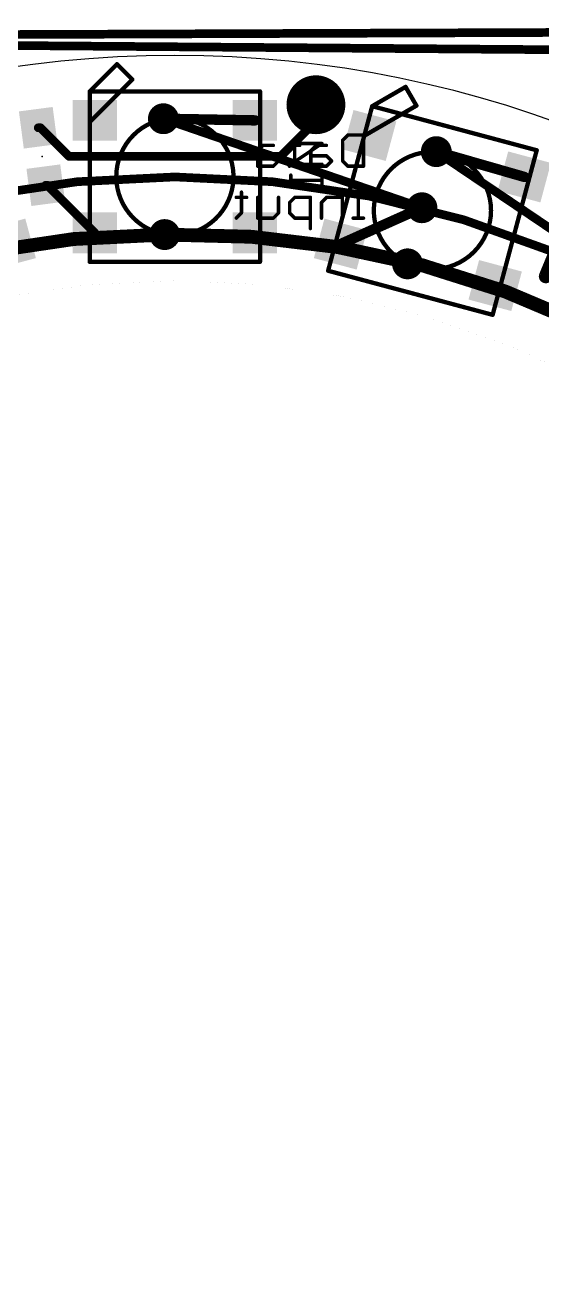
# Model space of a CAD drawing. Extents: x -33.4 to 34.4, y -34.2 to 33.7.
# Drawn here: x -4.4 to 10.77, y -3.23 to 33.66 of the extents above; entities that cross this region are included whole.
import ezdxf

# ---------------------------------------------------------------- set-up
doc = ezdxf.new("R2010")
doc.units = 0
for name, color, linetype in [('1', 22, 'CONTINUOUS'), ('16', 175, 'CONTINUOUS'), ('17', 82, 'CONTINUOUS'), ('18', 82, 'CONTINUOUS'), ('20', 7, 'CONTINUOUS'), ('21', 2, 'CONTINUOUS'), ('22', 6, 'CONTINUOUS'), ('23', 7, 'CONTINUOUS')]:
    doc.layers.add(name, color=color, linetype=linetype)

# ---------------------------------------------------------------- blocks, each defined once
blk = doc.blocks.new('ROUNDP')
at = {"const_width": 0.5}
blk.add_lwpolyline([(0, -0.25, 1), (0, 0.25, 1), (0, -0.25)], format="xyb", dxfattribs=at)
blk = doc.blocks.new('RECT')
blk.add_solid([(-0.5, -0.5), (0.5, -0.5), (-0.5, 0.5), (0.5, 0.5)])
blk = doc.blocks.new('ROUNDV')
at = {"const_width": 0.5}
blk.add_lwpolyline([(0, -0.25, 1), (0, 0.25, 1), (0, -0.25)], format="xyb", dxfattribs=at)

msp = doc.modelspace()

# ---------------------------------------------------------------- linework, layer by layer
at = {"layer": '1'}
for points, const_width in [([(32.766, 32.766), (-33.02, 33.274)], 0.254), ([(4, 31.178), (4.1402, 31.3182)], 0.254), ([(2.35, 30.86), (-0.3371, 30.9082)], 0.3048), ([(4, 30.7), (4, 31.178)], 0.254), ([(-4.0109, 30.6427), (-3.9427, 30.6427)], 0.254), ([(-3.9427, 30.6427), (-3.1, 29.8)], 0.254), ([(3.1, 29.8), (4, 30.7)], 0.254), ([(-3.1, 29.8), (3.1, 29.8)], 0.254), ([(10.257, 29.2001), (7.6738, 29.9423)], 0.3048), ([(-3.7891, 28.9573), (-3.7473, 28.9573)], 0.254), ([(-3.7473, 28.9573), (-2.35, 27.56)], 0.254), ([(4.8631, 27.229), (7.252, 28.2956)], 0.3048), ([(10.8867, 26.2827), (11.1783, 26.9865)], 0.4064)]:
    msp.add_lwpolyline(points, dxfattribs=dict(at, const_width=const_width))
for points, const_width in [([(4.1851, 31.2733, 1), (4.0953, 31.3631)], 0.127), ([(-0.3357, 30.9844, 1), (-0.3384, 30.8321)], 0.1524), ([(2.3486, 30.7838, 1), (2.3514, 30.9362)], 0.1524), ([(4.0635, 31.178, 1), (3.9365, 31.178)], 0.127), ([(3.9551, 31.2229, 1), (4.0449, 31.1331)], 0.127), ([(-4.0109, 30.7062, 1), (-4.0109, 30.5792)], 0.127), ([(-3.8978, 30.6876, 1), (-3.9876, 30.5978)], 0.127), ([(-3.9427, 30.5792, 1), (-3.9427, 30.7062)], 0.127), ([(3.9365, 30.7, 1), (4.0635, 30.7)], 0.127), ([(4.0449, 30.6551, 1), (3.9551, 30.7449)], 0.127), ([(-3.1, 29.8635, 1), (-3.1, 29.7365)], 0.127), ([(-3.1449, 29.7551, 1), (-3.0551, 29.8449)], 0.127), ([(3.0551, 29.8449, 1), (3.1449, 29.7551)], 0.127), ([(3.1, 29.7365, 1), (3.1, 29.8635)], 0.127), ([(7.6949, 30.0155, 1), (7.6528, 29.869)], 0.1524), ([(0, 29.2, 1), (0, -29.2)], 0.254), ([(29.2, 0, 0.4142), (0, 29.2)], 0.254), ([(0, 29.2635, 1), (0, 29.1365)], 0.127), ([(0, 29.1365, 1), (0, 29.2635)], 0.127), ([(10.236, 29.1269, 1), (10.2781, 29.2734)], 0.1524), ([(-3.7891, 29.0208, 1), (-3.7891, 28.8938)], 0.127), ([(-3.7024, 29.0022, 1), (-3.7922, 28.9124)], 0.127), ([(-3.7473, 28.8938, 1), (-3.7473, 29.0208)], 0.127), ([(7.283, 28.226, 1), (7.2209, 28.3652)], 0.1524), ([(-2.3949, 27.5151, 1), (-2.3051, 27.6049)], 0.127), ([(4.832, 27.2986, 1), (4.8941, 27.1594)], 0.1524), ([(10.7928, 26.3215, 1), (10.9806, 26.2438)], 0.2032), ([(0, -29.2, 0.4142), (29.2, 0)], 0.254)]:
    msp.add_lwpolyline(points, format="xyb", dxfattribs=dict(at, const_width=const_width))
at = {"layer": '16', "const_width": 0.254}
for points in [[(34.29, 33.528), (-32.512, 33.274)], [(-0.3371, 30.9082), (7.252, 28.2956)], [(7.6738, 29.9423), (14.3281, 25.4544)]]:
    msp.add_lwpolyline(points, dxfattribs=at)
at = {"layer": '16'}
for points, const_width in [([(-0.3164, 30.9683, 1), (-0.3577, 30.8482)], 0.127), ([(7.7094, 29.9949, 1), (7.6383, 29.8896)], 0.127), ([(7.2313, 28.2356, 1), (7.2726, 28.3556)], 0.127), ([(-0.3, 27.5085, 0.4142), (-27.5085, 0.3)], 0.4064), ([(27.5085, 0.3, 0.4206), (-0.3001, 27.5079)], 0.4064), ([(-0.3023, 27.6095, 1), (-0.2978, 27.4063)], 0.2032), ([(-0.3, 27.4069, 1), (-0.3, 27.6101)], 0.2032), ([(-27.5085, -0.3, 0.4142), (-0.3, -27.5085)], 0.4064), ([(0.3, -27.5085, 0.4142), (27.5085, -0.3)], 0.4064)]:
    msp.add_lwpolyline(points, format="xyb", dxfattribs=dict(at, const_width=const_width))
at = {"layer": '20', "const_width": 0.0003}
msp.add_lwpolyline([(0, -26.162, 1), (0, 26.162, 1), (0, -26.162)], format="xyb", dxfattribs=at)
at = {"layer": '20'}
for start, end in [(90, 180), (0, 90), (180, 270), (270, 0)]:
    msp.add_arc((0, 0), 32.766, start, end, dxfattribs=at)
at = {"layer": '21'}
for points, const_width in [([(-1.7, 32.51), (-2.5, 31.71)], 0.127), ([(-1.25, 32.06), (-1.7, 32.51)], 0.127), ([(-1.6, 31.71), (-1.25, 32.06)], 0.127), ([(-2.5, 30.81), (-2.5, 31.71)], 0.127), ([(-2.5, 31.71), (-1.6, 31.71)], 0.127), ([(-2.5, 30.81), (-1.6, 31.71)], 0.127), ([(-1.6, 31.71), (2.5, 31.71)], 0.127), ([(2.5, 31.71), (2.5, 26.71)], 0.127), ([(6.7721, 31.8421), (5.7923, 31.2764)], 0.127), ([(7.0903, 31.291), (6.7721, 31.8421)], 0.127), ([(6.6616, 31.0435), (7.0903, 31.291)], 0.127), ([(5.5594, 30.4071), (5.7923, 31.2764)], 0.127), ([(5.5594, 30.4071), (6.6616, 31.0435)], 0.127), ([(5.7923, 31.2764), (6.6616, 31.0435)], 0.127), ([(6.6616, 31.0435), (10.6219, 29.9823)], 0.127), ([(-2.5, 26.71), (-2.5, 30.81)], 0.127), ([(4.4982, 26.4468), (5.5594, 30.4071)], 0.127), ([(3.4028, 29.5699), (4.318, 30.18)], 0.1016), ([(4.318, 30.18), (3.4028, 30.18)], 0.1016), ([(10.6219, 29.9823), (9.3278, 25.1527)], 0.127), ([(4.318, 29.5699), (3.4028, 29.5699)], 0.1016), ([(3.4028, 28.9462), (3.4028, 29.2513)], 0.1016), ([(4.318, 29.0987), (3.4028, 29.0987)], 0.1016), ([(4.318, 28.9462), (4.318, 29.2513)], 0.1016), ([(2.5, 26.71), (-2.5, 26.71)], 0.127), ([(9.3278, 25.1527), (4.4982, 26.4468)], 0.127)]:
    msp.add_lwpolyline(points, dxfattribs=dict(at, const_width=const_width))
for points, const_width in [([(-1.6775, 32.5325, 1), (-1.7225, 32.4875)], 0.0635), ([(-1.6775, 32.4875, 1), (-1.7225, 32.5325)], 0.0635), ([(-1.2275, 32.0375, 1), (-1.2725, 32.0825)], 0.0635), ([(-1.2725, 32.0375, 1), (-1.2275, 32.0825)], 0.0635), ([(-2.4682, 31.71, 1), (-2.5318, 31.71)], 0.0635), ([(-2.5225, 31.7325, 1), (-2.4775, 31.6875)], 0.0635), ([(-2.5, 31.7417, 1), (-2.5, 31.6783)], 0.0635), ([(-1.6225, 31.7325, 1), (-1.5775, 31.6875)], 0.0635), ([(-1.6, 31.7417, 1), (-1.6, 31.6783)], 0.0635), ([(-1.5775, 31.6875, 1), (-1.6225, 31.7325)], 0.0635), ([(-1.6, 31.6783, 1), (-1.6, 31.7417)], 0.0635), ([(2.5318, 31.71, 1), (2.4682, 31.71)], 0.0635), ([(2.5, 31.6783, 1), (2.5, 31.7417)], 0.0635), ([(6.7996, 31.858, 1), (6.7446, 31.8262)], 0.0635), ([(6.788, 31.8146, 1), (6.7562, 31.8696)], 0.0635), ([(7.1062, 31.2635, 1), (7.0744, 31.3185)], 0.0635), ([(0, 27.4895, 1), (0, 30.9305, 1), (0, 27.4895)], 0.127), ([(5.8005, 31.3071, 1), (5.7841, 31.2458)], 0.0635), ([(5.7764, 31.3039, 1), (5.8082, 31.2489)], 0.0635), ([(5.823, 31.2682, 1), (5.7616, 31.2847)], 0.0635), ([(6.6698, 31.0742, 1), (6.6534, 31.0128)], 0.0635), ([(6.6457, 31.071, 1), (6.6775, 31.016)], 0.0635), ([(6.6775, 31.016, 1), (6.6457, 31.071)], 0.0635), ([(6.6534, 31.0128, 1), (6.6698, 31.0742)], 0.0635), ([(7.0628, 31.2751, 1), (7.1178, 31.3069)], 0.0635), ([(-2.4682, 30.81, 1), (-2.5318, 30.81)], 0.0635), ([(-2.5225, 30.8325, 1), (-2.4775, 30.7875)], 0.0635), ([(-2.5318, 30.81, 1), (-2.4682, 30.81)], 0.0635), ([(5.5435, 30.4346, 1), (5.5752, 30.3796)], 0.0635), ([(5.5287, 30.4153, 1), (5.59, 30.3989)], 0.0635), ([(5.59, 30.3989, 1), (5.5287, 30.4153)], 0.0635), ([(3.4028, 30.2054, 1), (3.4028, 30.1546)], 0.0508), ([(4.3321, 30.1589, 1), (4.3039, 30.2011)], 0.0508), ([(4.318, 30.1546, 1), (4.318, 30.2054)], 0.0508), ([(7.5601, 26.4941, 1), (7.5601, 29.935, 1), (7.5601, 26.4941)], 0.127), ([(10.6526, 29.9741, 1), (10.5912, 29.9906)], 0.0635), ([(10.6137, 29.9517, 1), (10.6301, 30.013)], 0.0635), ([(3.4028, 29.5953, 1), (3.4028, 29.5445)], 0.0508), ([(3.3887, 29.591, 1), (3.4169, 29.5487)], 0.0508), ([(4.318, 29.5445, 1), (4.318, 29.5953)], 0.0508), ([(3.4282, 29.2513, 1), (3.3774, 29.2513)], 0.0508), ([(3.4028, 29.1241, 1), (3.4028, 29.0733)], 0.0508), ([(4.3434, 29.2513, 1), (4.2926, 29.2513)], 0.0508), ([(4.318, 29.0733, 1), (4.318, 29.1241)], 0.0508), ([(3.3774, 28.9462, 1), (3.4282, 28.9462)], 0.0508), ([(4.2926, 28.9462, 1), (4.3434, 28.9462)], 0.0508), ([(-2.5318, 26.71, 1), (-2.4682, 26.71)], 0.0635), ([(-2.5, 26.7417, 1), (-2.5, 26.6783)], 0.0635), ([(2.4682, 26.71, 1), (2.5318, 26.71)], 0.0635), ([(2.5, 26.6783, 1), (2.5, 26.7417)], 0.0635), ([(4.5064, 26.4775, 1), (4.49, 26.4161)], 0.0635), ([(4.4675, 26.455, 1), (4.5289, 26.4386)], 0.0635), ([(9.2972, 25.1609, 1), (9.3585, 25.1445)], 0.0635), ([(9.3196, 25.122, 1), (9.336, 25.1834)], 0.0635)]:
    msp.add_lwpolyline(points, format="xyb", dxfattribs=dict(at, const_width=const_width))
at = {"layer": '22', "const_width": 0.1016}
for points in [[(3.5136, 30.2775), (3.5136, 29.6673)], [(4.9271, 30.2775), (5.0796, 30.43)], [(4.9271, 29.6673), (4.9271, 30.2775)], [(5.0796, 30.43), (5.5372, 30.43)], [(5.5372, 30.43), (5.5372, 29.5148)], [(2.5849, 30.1249), (2.4324, 29.9724)], [(2.4324, 29.9724), (2.4324, 29.5148)], [(2.89, 30.1249), (2.5849, 30.1249)], [(3.6662, 30.1249), (3.3611, 30.1249)], [(4.1441, 30.1249), (3.9916, 29.9724)], [(3.9916, 29.9724), (3.9916, 29.5148)], [(4.4492, 30.1249), (4.1441, 30.1249)], [(2.89, 29.8199), (2.4324, 29.8199)], [(2.4324, 29.5148), (2.89, 29.5148)], [(3.0425, 29.6673), (2.89, 29.8199)], [(2.89, 29.5148), (3.0425, 29.6673)], [(3.5136, 29.6673), (3.3611, 29.5148)], [(4.4492, 29.8199), (3.9916, 29.8199)], [(3.9916, 29.5148), (4.4492, 29.5148)], [(4.6017, 29.6673), (4.4492, 29.8199)], [(4.4492, 29.5148), (4.6017, 29.6673)], [(5.0796, 29.5148), (4.9271, 29.6673)], [(5.5372, 29.5148), (5.0796, 29.5148)], [(1.9544, 28.7535), (1.9544, 28.1433)], [(5.5372, 28.906), (5.2321, 28.906)], [(5.3847, 27.9908), (5.3847, 28.906)], [(2.107, 28.6009), (1.8019, 28.6009)], [(2.4324, 27.9908), (2.4324, 28.6009)], [(3.0425, 28.6009), (3.0425, 28.1433)], [(3.5204, 28.6009), (3.3679, 28.4484)], [(3.3679, 28.4484), (3.3679, 28.1433)], [(3.978, 28.6009), (3.5204, 28.6009)], [(3.978, 27.6857), (3.978, 28.6009)], [(4.4559, 28.6009), (4.3034, 28.4484)], [(4.3034, 28.4484), (4.3034, 27.9908)], [(4.9135, 28.6009), (4.4559, 28.6009)], [(4.9135, 27.9908), (4.9135, 28.6009)], [(1.9544, 28.1433), (1.8019, 27.9908)], [(2.89, 27.9908), (2.4324, 27.9908)], [(3.0425, 28.1433), (2.89, 27.9908)], [(3.3679, 28.1433), (3.5204, 27.9908)], [(3.5204, 27.9908), (3.978, 27.9908)], [(5.5372, 27.9908), (5.2321, 27.9908)]]:
    msp.add_lwpolyline(points, dxfattribs=at)
at = {"layer": '22', "const_width": 0.0508}
for points in [[(3.539, 30.2775, 1), (3.4882, 30.2775)], [(4.9525, 30.2775, 1), (4.9017, 30.2775)], [(4.9091, 30.2954, 1), (4.945, 30.2595)], [(5.0796, 30.4554, 1), (5.0796, 30.4046)], [(5.0976, 30.412, 1), (5.0616, 30.4479)], [(5.5626, 30.43, 1), (5.5118, 30.43)], [(5.5372, 30.4046, 1), (5.5372, 30.4554)], [(2.4144, 29.9904, 1), (2.4503, 29.9544)], [(2.4578, 29.9724, 1), (2.407, 29.9724)], [(2.5849, 30.1503, 1), (2.5849, 30.0995)], [(2.6029, 30.107, 1), (2.5669, 30.1429)], [(2.89, 30.0995, 1), (2.89, 30.1503)], [(3.3611, 30.1503, 1), (3.3611, 30.0995)], [(3.6662, 30.0995, 1), (3.6662, 30.1503)], [(3.9736, 29.9904, 1), (4.0095, 29.9544)], [(4.017, 29.9724, 1), (3.9662, 29.9724)], [(4.1441, 30.1503, 1), (4.1441, 30.0995)], [(4.1621, 30.107, 1), (4.1261, 30.1429)], [(4.4492, 30.0995, 1), (4.4492, 30.1503)], [(2.4324, 29.8453, 1), (2.4324, 29.7945)], [(2.4324, 29.5402, 1), (2.4324, 29.4894)], [(2.407, 29.5148, 1), (2.4578, 29.5148)], [(2.872, 29.5328, 1), (2.9079, 29.4968)], [(2.9079, 29.8378, 1), (2.872, 29.8019)], [(2.89, 29.7945, 1), (2.89, 29.8453)], [(2.89, 29.4894, 1), (2.89, 29.5402)], [(3.0604, 29.6494, 1), (3.0245, 29.6853)], [(3.0245, 29.6494, 1), (3.0604, 29.6853)], [(3.3431, 29.5328, 1), (3.3791, 29.4968)], [(3.4882, 29.6673, 1), (3.539, 29.6673)], [(3.5316, 29.6494, 1), (3.4957, 29.6853)], [(3.9916, 29.8453, 1), (3.9916, 29.7945)], [(3.9916, 29.5402, 1), (3.9916, 29.4894)], [(3.9662, 29.5148, 1), (4.017, 29.5148)], [(4.4312, 29.5328, 1), (4.4671, 29.4968)], [(4.4671, 29.8378, 1), (4.4312, 29.8019)], [(4.4492, 29.7945, 1), (4.4492, 29.8453)], [(4.4492, 29.4894, 1), (4.4492, 29.5402)], [(4.6196, 29.6494, 1), (4.5837, 29.6853)], [(4.5837, 29.6494, 1), (4.6196, 29.6853)], [(4.945, 29.6853, 1), (4.9091, 29.6494)], [(4.9017, 29.6673, 1), (4.9525, 29.6673)], [(5.0796, 29.5402, 1), (5.0796, 29.4894)], [(5.0616, 29.4968, 1), (5.0976, 29.5328)], [(5.5118, 29.5148, 1), (5.5626, 29.5148)], [(5.5372, 29.4894, 1), (5.5372, 29.5402)], [(1.9798, 28.7535, 1), (1.929, 28.7535)], [(5.2321, 28.9314, 1), (5.2321, 28.8806)], [(5.4101, 28.906, 1), (5.3593, 28.906)], [(5.5372, 28.8806, 1), (5.5372, 28.9314)], [(1.8019, 28.6263, 1), (1.8019, 28.5755)], [(2.107, 28.5755, 1), (2.107, 28.6263)], [(2.4578, 28.6009, 1), (2.407, 28.6009)], [(3.0679, 28.6009, 1), (3.0171, 28.6009)], [(3.3499, 28.4664, 1), (3.3858, 28.4304)], [(3.3933, 28.4484, 1), (3.3425, 28.4484)], [(3.5204, 28.6263, 1), (3.5204, 28.5755)], [(3.5384, 28.583, 1), (3.5025, 28.6189)], [(4.0034, 28.6009, 1), (3.9526, 28.6009)], [(3.978, 28.5755, 1), (3.978, 28.6263)], [(4.2854, 28.4664, 1), (4.3214, 28.4304)], [(4.3288, 28.4484, 1), (4.278, 28.4484)], [(4.4559, 28.6263, 1), (4.4559, 28.5755)], [(4.4739, 28.583, 1), (4.438, 28.6189)], [(4.9389, 28.6009, 1), (4.8881, 28.6009)], [(4.9135, 28.5755, 1), (4.9135, 28.6263)], [(1.7839, 28.0088, 1), (1.8199, 27.9728)], [(1.929, 28.1433, 1), (1.9798, 28.1433)], [(1.9724, 28.1254, 1), (1.9365, 28.1613)], [(2.4324, 28.0162, 1), (2.4324, 27.9654)], [(2.872, 28.0088, 1), (2.9079, 27.9728)], [(2.89, 27.9654, 1), (2.89, 28.0162)], [(3.0171, 28.1433, 1), (3.0679, 28.1433)], [(3.0604, 28.1254, 1), (3.0245, 28.1613)], [(3.3858, 28.1613, 1), (3.3499, 28.1254)], [(3.3425, 28.1433, 1), (3.3933, 28.1433)], [(3.5204, 28.0162, 1), (3.5204, 27.9654)], [(3.5025, 27.9728, 1), (3.5384, 28.0088)], [(3.978, 27.9654, 1), (3.978, 28.0162)], [(5.2321, 28.0162, 1), (5.2321, 27.9654)], [(5.5372, 27.9654, 1), (5.5372, 28.0162)], [(2.407, 27.9908, 1), (2.4578, 27.9908)], [(3.9526, 27.6857, 1), (4.0034, 27.6857)], [(4.278, 27.9908, 1), (4.3288, 27.9908)], [(4.8881, 27.9908, 1), (4.9389, 27.9908)], [(5.3593, 27.9908, 1), (5.4101, 27.9908)]]:
    msp.add_lwpolyline(points, format="xyb", dxfattribs=at)
at = {"layer": '23'}
for p in [(4.1402, 31.3182), (-3.9, 29.8), (0, 29.21), (7.5601, 28.2146)]:
    msp.add_point(p, dxfattribs=at)

# ---------------------------------------------------------------- block references
at = {"layer": '1', "xscale": 1.3, "yscale": 1.2}
for p, rotation in [((-2.35, 30.86), 180), ((2.35, 30.86), 180), ((5.7172, 30.4166), 165), ((10.257, 29.2001), 165), ((-2.35, 27.56), 180), ((2.35, 27.56), 180), ((-4.8631, 27.229), 195), ((4.8631, 27.229), 165), ((9.4029, 26.0126), 165)]:
    msp.add_blockref('RECT', p, dxfattribs=dict(at, rotation=rotation))
at = {"layer": '1', "xscale": 1.1, "rotation": 277.5}
for p in [(-4.0109, 30.6427), (-3.7891, 28.9573)]:
    msp.add_blockref('RECT', p, dxfattribs=at)
at = {"layer": '17', "xscale": 1.7272, "yscale": 1.7272}
msp.add_blockref('ROUNDP', (4.1402, 31.3182), dxfattribs=at)
msp.add_blockref('ROUNDP', (4.1402, 31.3182), dxfattribs=at)
at = {"layer": '18', "xscale": 0.9064, "yscale": 0.9064}
for p in [(-0.3371, 30.9082), (-0.3371, 30.9082), (7.6738, 29.9423), (7.6738, 29.9423), (7.252, 28.2956), (7.252, 28.2956), (-0.3, 27.5085), (-0.3, 27.5085), (6.8298, 26.6487), (6.8298, 26.6487)]:
    msp.add_blockref('ROUNDV', p, dxfattribs=at)

doc.saveas('drawing.dxf')
